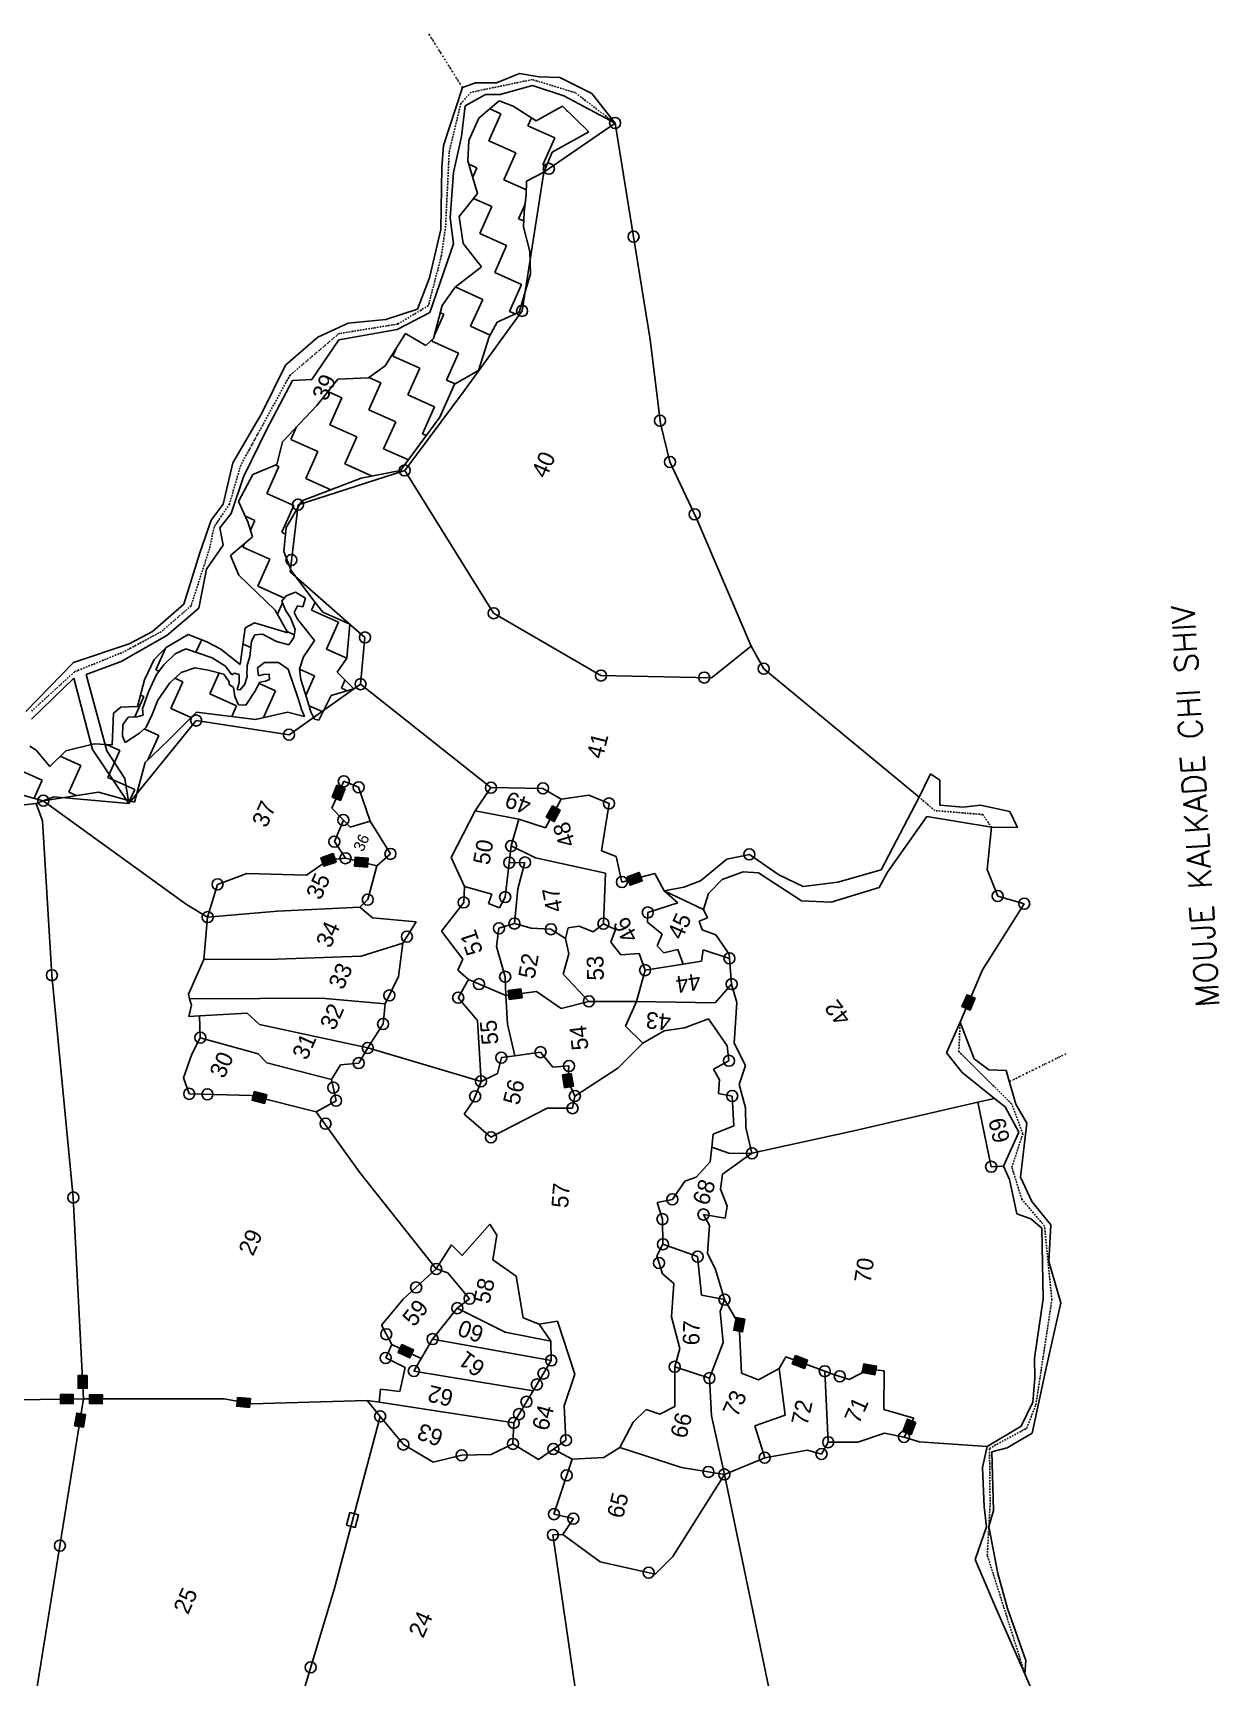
# Model space of a CAD drawing. Header units: metres. Extents: x 320480 to 323471, y 1845177 to 1849412.
# Drawn here: x 321148 to 322440, y 1847620 to 1849412 of the extents above; entities that cross this region are included whole.
import ezdxf

# ---------------------------------------------------------------- set-up
doc = ezdxf.new("R2010")
doc.units = ezdxf.units.M
doc.header["$LTSCALE"] = 0.3
doc.linetypes.add('DASHDOT', pattern=[1, 0.5, -0.25, 0, -0.25])
doc.linetypes.add('DIVIDE', pattern=[1.25, 0.5, -0.25, 0, -0.25, 0, -0.25])
for name, color, linetype in [('OFF', 1, 'Continuous'), ('POLY_HATCH', 12, 'Continuous'), ('POLY_PARCEL', 6, 'Continuous'), ('POLY_WATER', 4, 'Continuous'), ('TEXT_MAPOUT', 7, 'Continuous'), ('TEXT_PARCEL', 7, 'Continuous'), ('V_BOUND_LINE', 7, 'Continuous'), ('V_BOUND_STREAM_LINE', 7, 'DASHDOT'), ('V_DIVIDE_LINE', 7, 'DIVIDE')]:
    doc.layers.add(name, color=color, linetype=linetype)
doc.styles.get("Standard").update_dxf_attribs({"font": 'simplex.shx'})
doc.styles.add('TEXT_MAP', font='', dxfattribs={"height": 1.8})
doc.styles.get('TEXT_MAP').set_extended_font_data('Kruti Dev 050')

msp = doc.modelspace()

# ---------------------------------------------------------------- hatches: boundary and pattern name
for points in [[(321473.8, 1848578.9), (321482.8, 1848575.3), (321488, 1848588.4), (321478.9, 1848592)], [(321722.4, 1848564.7), (321713.9, 1848569.4), (321707.1, 1848557), (321715.7, 1848552.4)], [(321461.5, 1848512.8), (321464.7, 1848503.6), (321478, 1848508.2), (321474.8, 1848517.4)], [(321512.3, 1848502.8), (321513, 1848512.5), (321498.9, 1848513.5), (321498.3, 1848503.8)], [(321811.7, 1848487.8), (321808.3, 1848496.9), (321795.1, 1848492.1), (321798.4, 1848482.9)], [(321680.7, 1848360.3), (321679.4, 1848370), (321665.5, 1848368.1), (321666.7, 1848358.5)], [(322160, 1848350.7), (322168.9, 1848346.8), (322174.5, 1848359.7), (322165.6, 1848363.6)], [(321727, 1848262.3), (321736.6, 1848263.9), (321734.4, 1848277.8), (321724.8, 1848276.2)], [(321400.2, 1848245.2), (321402.6, 1848254.6), (321388.9, 1848258.1), (321386.5, 1848248.7)], [(321911.4, 1847997.9), (321921, 1847996.2), (321923.4, 1848010), (321913.9, 1848011.7)], [(321558.3, 1847967.8), (321562.4, 1847976.6), (321549.6, 1847982.5), (321545.6, 1847973.7)], [(321988.3, 1847956.3), (321991.7, 1847965.5), (321978.5, 1847970.3), (321975.1, 1847961.2)], [(322065, 1847949.3), (322066.9, 1847958.8), (322053, 1847961.5), (322051.2, 1847952)], [(321197, 1847934.8), (321206.7, 1847934.6), (321207, 1847948.6), (321197.2, 1847948.8)], [(321191.7, 1847918.1), (321191.7, 1847927.8), (321177.6, 1847927.8), (321177.6, 1847918.1)], [(321223.3, 1847917.8), (321223.6, 1847927.5), (321209.5, 1847927.9), (321209.2, 1847918.2)], [(321383.8, 1847913.8), (321384.8, 1847923.5), (321370.7, 1847924.8), (321369.8, 1847915.2)], [(321193.2, 1847893.8), (321202.8, 1847892.3), (321205.1, 1847906.2), (321195.5, 1847907.7)], [(322095.6, 1847887.7), (322104.8, 1847884.3), (322109.7, 1847897.5), (322100.6, 1847900.9)]]:
    msp.add_hatch(color=256).paths.add_polyline_path(points)

# ---------------------------------------------------------------- linework, layer by layer
for points in [[(321488, 1848588.4), (321482.8, 1848575.3), (321473.8, 1848578.9), (321478.9, 1848592)], [(321707.1, 1848557), (321713.9, 1848569.4), (321722.4, 1848564.7), (321715.7, 1848552.4)], [(321478, 1848508.2), (321464.7, 1848503.6), (321461.5, 1848512.8), (321474.8, 1848517.4)], [(321498.9, 1848513.5), (321513, 1848512.5), (321512.3, 1848502.8), (321498.3, 1848503.8)], [(321795.1, 1848492.1), (321808.3, 1848496.9), (321811.7, 1848487.8), (321798.4, 1848482.9)], [(321665.5, 1848368.1), (321679.4, 1848370), (321680.7, 1848360.3), (321666.7, 1848358.5)], [(322174.5, 1848359.7), (322168.9, 1848346.8), (322160, 1848350.7), (322165.6, 1848363.6)], [(321734.4, 1848277.8), (321736.6, 1848263.9), (321727, 1848262.3), (321724.8, 1848276.2)], [(321388.9, 1848258.1), (321402.6, 1848254.6), (321400.2, 1848245.2), (321386.5, 1848248.7)], [(321923.4, 1848010), (321921, 1847996.2), (321911.4, 1847997.9), (321913.9, 1848011.7)], [(321549.6, 1847982.5), (321562.4, 1847976.6), (321558.3, 1847967.8), (321545.6, 1847973.7)], [(321978.5, 1847970.3), (321991.7, 1847965.5), (321988.3, 1847956.3), (321975.1, 1847961.2)], [(322053, 1847961.5), (322066.9, 1847958.8), (322065, 1847949.3), (322051.2, 1847952)], [(321207, 1847948.6), (321206.7, 1847934.6), (321197, 1847934.8), (321197.2, 1847948.8)], [(321177.6, 1847927.8), (321191.7, 1847927.8), (321191.7, 1847918.1), (321177.6, 1847918.1)], [(321209.5, 1847927.9), (321223.6, 1847927.5), (321223.3, 1847917.8), (321209.2, 1847918.2)], [(321370.7, 1847924.8), (321384.8, 1847923.5), (321383.8, 1847913.8), (321369.8, 1847915.2)], [(321205.1, 1847906.2), (321202.8, 1847892.3), (321193.2, 1847893.8), (321195.5, 1847907.7)], [(322109.7, 1847897.5), (322104.8, 1847884.3), (322095.6, 1847887.7), (322100.6, 1847900.9)], [(321489.5, 1847785.6), (321493.1, 1847799.2), (321502.5, 1847796.7), (321498.9, 1847783.1)]]:
    msp.add_lwpolyline(points, close=True)
for centre in [(321782.1, 1849313.6), (321709.9, 1849263.8), (321802.2, 1849189.8), (321680.8, 1849108.9), (321831, 1848989.3), (321841.9, 1848944.3), (321552.8, 1848935), (321436.6, 1848897.7), (321868.7, 1848887.1), (321429.4, 1848837.5), (321649.7, 1848779.4), (321509.5, 1848753), (321766.7, 1848711.5), (321879.2, 1848709.3), (321944, 1848718.9), (321504.7, 1848702.1), (321325.6, 1848662.5), (321426.8, 1848647), (321486.5, 1848596.2), (321502.6, 1848589.7), (321646.8, 1848589.3), (321703.5, 1848588.5), (321159, 1848575.1), (321775.5, 1848572.1), (321486, 1848554), (321476.2, 1848530.5), (321668.8, 1848525.8), (321488.3, 1848512.4), (321537.3, 1848517.1), (321666.7, 1848507.5), (321683.9, 1848507.8), (321928.4, 1848516.6), (321348.9, 1848483.9), (321662.3, 1848470), (321789.5, 1848486.4), (322199, 1848471.2), (321512.6, 1848467.3), (321617.1, 1848464.2), (321817.7, 1848453.3), (322227.9, 1848462.8), (321338.1, 1848448.2), (321655.5, 1848436), (321672.4, 1848441.2), (321712.1, 1848435), (321769.4, 1848441), (321555.2, 1848426.9), (321906.7, 1848403.2), (321168.4, 1848384.9), (321662.3, 1848383.2), (321814.8, 1848390.4), (321536, 1848362.8), (321633.8, 1848375.2), (321909.1, 1848375.2), (321611.1, 1848360.4), (321753.5, 1848356.4), (321529.3, 1848331.8), (321330.1, 1848316.8), (321512.6, 1848305.6), (321658.2, 1848295.1), (321700.8, 1848301), (321906.2, 1848291.6), (321502.7, 1848289.1), (321731.8, 1848286), (321318, 1848255.6), (321337.9, 1848255.1), (321475.1, 1848262.4), (321636, 1848269.2), (321478.1, 1848248.1), (321629.6, 1848252.9), (321735.7, 1848239.9), (321738.2, 1848253.2), (321909.7, 1848253.2), (321466.6, 1848223), (321646.8, 1848208.2), (321931.2, 1848190.8), (322191.9, 1848176.1), (321191.7, 1848142.6), (321844.5, 1848140.6), (321833.7, 1848119), (321878.4, 1848124.1), (321834.2, 1848091.7), (321872, 1848078.2), (321587.2, 1848064.7), (321829.9, 1848071.3), (321565.3, 1848044.6), (321610.1, 1848022), (321623.5, 1848032.3), (321901.3, 1848031.3), (321532.7, 1847993.6), (321583.2, 1847988.3), (321532.1, 1847967.7), (321562.8, 1847953.5), (321704, 1847950.8), (321712.5, 1847965), (321847.1, 1847958.1), (322010.6, 1847953.3), (321696.8, 1847938.8), (321884.9, 1847945.7), (322026.9, 1847947.7), (321685.5, 1847920), (321526.1, 1847904.1), (321671.7, 1847897), (321677.4, 1847906.5), (321728.5, 1847878.1), (322096.9, 1847881.5), (321551.4, 1847873.4), (321615, 1847861.7), (321670.8, 1847874.1), (321714.8, 1847868.5), (322007, 1847863), (322014.3, 1847875.9), (321883.8, 1847843.6), (321945.1, 1847859), (321729.4, 1847839.9), (321901.2, 1847840.8), (321715.5, 1847797.5), (321736.6, 1847792.6), (321714.3, 1847774.8), (321177.1, 1847763.2), (321818.7, 1847733.7), (321450.4, 1847630.6)]:
    msp.add_circle(centre, 6.02)
at = {"layer": 'OFF'}
for p, q in [((322125.7, 1848604.3), (322135.8, 1848597.4)), ((322220.4, 1848546), (322212.2, 1848563.2)), ((321878.4, 1848456.4), (321835.7, 1848477))]:
    msp.add_line(p, q, dxfattribs=at)
at = {"layer": 'POLY_HATCH'}
for p, q in [((321633.6, 1849318.8), (321655.8, 1849337.7)), ((321655.8, 1849337.7), (321670.9, 1849332.2)), ((321622.8, 1849294.7), (321633.6, 1849318.8)), ((321670.9, 1849332.2), (321696.2, 1849315.9)), ((321696.2, 1849315.9), (321724.7, 1849332)), ((321724.7, 1849332), (321753.5, 1849304.1)), ((321753.5, 1849304.1), (321713.5, 1849281.8)), ((321621.7, 1849272.6), (321622.8, 1849294.7)), ((321713.5, 1849281.8), (321704.4, 1849260)), ((321632, 1849236.7), (321621.7, 1849272.6)), ((321685.7, 1849250.4), (321685.3, 1849235.5)), ((321704.4, 1849260), (321685.7, 1849250.4)), ((321612.1, 1849211.8), (321632, 1849236.7)), ((321685.3, 1849235.5), (321683.1, 1849216.4)), ((321616.5, 1849182.2), (321612.1, 1849211.8)), ((321683.1, 1849216.4), (321682.2, 1849200.5)), ((321682.2, 1849200.5), (321689.3, 1849173.6)), ((321636.5, 1849157), (321616.5, 1849182.2)), ((321607.8, 1849134.7), (321636.5, 1849157)), ((321689.3, 1849173.6), (321690, 1849149.4)), ((321690, 1849149.4), (321677.7, 1849107.5)), ((321593.8, 1849114.6), (321607.8, 1849134.7)), ((321584.1, 1849078.8), (321593.8, 1849114.6)), ((321677.7, 1849107.5), (321653.5, 1849096.7)), ((321653.5, 1849096.7), (321645, 1849080.5)), ((321531.6, 1849049.1), (321553.7, 1849084.4)), ((321553.7, 1849084.4), (321575.7, 1849071.3)), ((321575.7, 1849071.3), (321584.1, 1849078.8)), ((321645, 1849080.5), (321633.1, 1849044)), ((321513.3, 1849035.9), (321531.6, 1849049.1)), ((321457.2, 1849005.8), (321480, 1849034.5)), ((321480, 1849034.5), (321513.3, 1849035.9)), ((321633.1, 1849044), (321607.2, 1849029)), ((321607.2, 1849029), (321591.1, 1848993)), ((321419.5, 1848966.2), (321457.2, 1849005.8)), ((321591.1, 1848993), (321548.2, 1848935)), ((321413.4, 1848941.4), (321419.5, 1848966.2)), ((321387.2, 1848930.5), (321413.4, 1848941.4)), ((321371.6, 1848901.1), (321387.2, 1848930.5)), ((321505.3, 1848926.7), (321440.6, 1848901.9)), ((321548.2, 1848935), (321505.3, 1848926.7)), ((321381.8, 1848879), (321371.6, 1848901.1)), ((321440.6, 1848901.9), (321423.7, 1848872.8)), ((321387.1, 1848862.8), (321381.8, 1848879)), ((321423.7, 1848872.8), (321421.1, 1848846.5)), ((321362.9, 1848842.3), (321387.1, 1848862.8)), ((321372.1, 1848820.7), (321362.9, 1848842.3)), ((321421.1, 1848846.5), (321429, 1848826)), ((321411.6, 1848782.9), (321372.1, 1848820.7)), ((321429, 1848826), (321452.8, 1848794.4)), ((321423.8, 1848798.4), (321419.1, 1848792.4)), ((321433.7, 1848802.2), (321423.8, 1848798.4)), ((321444.6, 1848795.8), (321433.7, 1848802.2)), ((321425.5, 1848757.9), (321411.6, 1848782.9)), ((321419.1, 1848792.4), (321423, 1848782.9)), ((321423, 1848782.9), (321428.4, 1848774.4)), ((321432.5, 1848780.2), (321436.2, 1848787.3)), ((321436, 1848773.1), (321432.5, 1848780.2)), ((321436.2, 1848787.3), (321441.9, 1848786.3)), ((321441.9, 1848786.3), (321444.6, 1848795.8)), ((321452.8, 1848794.4), (321463.6, 1848780.5)), ((321463.6, 1848780.5), (321493.2, 1848767.3)), ((321373.7, 1848723.4), (321379.1, 1848763.6)), ((321379.1, 1848763.6), (321389.1, 1848769.1)), ((321389.1, 1848769.1), (321425.5, 1848757.9)), ((321428.4, 1848774.4), (321433.3, 1848761.5)), ((321444.8, 1848762), (321436, 1848773.1)), ((321493.2, 1848767.3), (321489.9, 1848730.4)), ((321293, 1848741.9), (321317, 1848756.2)), ((321317, 1848756.2), (321337.3, 1848748.4)), ((321337.3, 1848748.4), (321352.5, 1848740.4)), ((321385.9, 1848749), (321384.1, 1848732.4)), ((321389.6, 1848756), (321385.9, 1848749)), ((321397.9, 1848756.4), (321389.6, 1848756)), ((321413.3, 1848748.5), (321397.9, 1848756.4)), ((321426.5, 1848745.1), (321413.3, 1848748.5)), ((321429.1, 1848748.6), (321426.5, 1848745.1)), ((321432, 1848752.9), (321429.1, 1848748.6)), ((321433.3, 1848761.5), (321432, 1848752.9)), ((321454.5, 1848749.5), (321444.8, 1848762)), ((321448.6, 1848740.9), (321454.5, 1848749.5)), ((321269.4, 1848706.7), (321279.8, 1848729)), ((321279.8, 1848729), (321293, 1848741.9)), ((321302.7, 1848735.1), (321290.3, 1848723.3)), ((321314.3, 1848740.6), (321302.7, 1848735.1)), ((321343.1, 1848730.8), (321314.3, 1848740.6)), ((321357.5, 1848721.8), (321343.1, 1848730.8)), ((321352.5, 1848740.4), (321373.7, 1848723.4)), ((321384.1, 1848732.4), (321381.2, 1848722.5)), ((321438.1, 1848718.5), (321442.6, 1848731.8)), ((321442.6, 1848731.8), (321448.6, 1848740.9)), ((321489.9, 1848730.4), (321479.3, 1848715.1)), ((321282.4, 1848712.5), (321273.6, 1848693.9)), ((321290.3, 1848723.3), (321282.4, 1848712.5)), ((321296.8, 1848703.5), (321309.4, 1848714.7)), ((321309.4, 1848714.7), (321324, 1848719.9)), ((321324, 1848719.9), (321338.7, 1848717.5)), ((321338.7, 1848717.5), (321355.6, 1848713)), ((321355.6, 1848713), (321361.6, 1848704.7)), ((321364.4, 1848712.1), (321357.5, 1848721.8)), ((321367.2, 1848713.9), (321364.4, 1848712.1)), ((321372.3, 1848712.7), (321367.2, 1848713.9)), ((321372.4, 1848703.9), (321372.3, 1848712.7)), ((321381.1, 1848710.8), (321378.8, 1848702.1)), ((321381.2, 1848718.9), (321380.7, 1848714.5)), ((321380.7, 1848714.5), (321381.1, 1848710.8)), ((321381.2, 1848722.5), (321381.2, 1848718.9)), ((321392.4, 1848720), (321400.1, 1848725.8)), ((321393.6, 1848711.3), (321392.4, 1848720)), ((321398.8, 1848712.6), (321393.6, 1848711.3)), ((321405, 1848712.9), (321398.8, 1848712.6)), ((321400.1, 1848725.8), (321415.3, 1848725.6)), ((321405.5, 1848707), (321405, 1848712.9)), ((321415.3, 1848725.6), (321425.8, 1848718.4)), ((321425.8, 1848718.4), (321437.1, 1848685.3)), ((321439.7, 1848707.1), (321438.1, 1848718.5)), ((321479.3, 1848715.1), (321497.3, 1848696.9)), ((321261.5, 1848677.6), (321269.4, 1848706.7)), ((321273.6, 1848693.9), (321267.3, 1848675.3)), ((321283.8, 1848684.8), (321296.8, 1848703.5)), ((321361.6, 1848704.7), (321361.7, 1848701.6)), ((321361.7, 1848701.6), (321366.4, 1848698.4)), ((321366.4, 1848698.4), (321367.7, 1848688.7)), ((321370.1, 1848696.3), (321372.4, 1848703.9)), ((321373.4, 1848695.8), (321370.1, 1848696.3)), ((321378.8, 1848702.1), (321373.4, 1848695.8)), ((321379.8, 1848679.2), (321389.6, 1848694.2)), ((321389.6, 1848694.2), (321395, 1848704.1)), ((321395, 1848704.1), (321401.2, 1848705.4)), ((321401.2, 1848705.4), (321405.5, 1848707)), ((321446.2, 1848686.3), (321439.7, 1848707.1)), ((321497.3, 1848696.9), (321472.6, 1848689.7)), ((321235.7, 1848670.4), (321243.6, 1848676.9)), ((321243.6, 1848676.9), (321261.5, 1848677.6)), ((321267.3, 1848675.3), (321267.8, 1848668.4)), ((321277.8, 1848669.1), (321283.8, 1848684.8)), ((321367.7, 1848688.7), (321371.8, 1848679.7)), ((321371.8, 1848679.7), (321379.8, 1848679.2)), ((321437.1, 1848685.3), (321440.5, 1848674.6)), ((321440.5, 1848674.6), (321443.6, 1848666.9)), ((321450.6, 1848672.1), (321446.2, 1848686.3)), ((321472.6, 1848689.7), (321459.3, 1848662.9)), ((321234.1, 1848636), (321235.7, 1848670.4)), ((321245.8, 1848657.9), (321245.3, 1848645.3)), ((321251.5, 1848666), (321245.8, 1848657.9)), ((321260.8, 1848666.5), (321251.5, 1848666)), ((321267.8, 1848668.4), (321260.8, 1848666.5)), ((321263.7, 1848648.8), (321271.1, 1848655.2)), ((321271.1, 1848655.2), (321277.8, 1848669.1)), ((321325.9, 1848671.5), (321295.1, 1848640.7)), ((321390.3, 1848663.6), (321325.9, 1848671.5)), ((321425.2, 1848671.6), (321390.3, 1848663.6)), ((321443.6, 1848666.9), (321425.2, 1848671.6)), ((321454.6, 1848664.1), (321450.6, 1848672.1)), ((321459.3, 1848662.9), (321454.6, 1848664.1)), ((321183.7, 1848629.6), (321214.6, 1848637.1)), ((321214.6, 1848637.1), (321234.1, 1848636)), ((321245.3, 1848645.3), (321248.3, 1848638.4)), ((321248.3, 1848638.4), (321263.7, 1848648.8)), ((321295.1, 1848640.7), (321270, 1848616.6)), ((321144.5, 1848634.6), (321151.4, 1848630.3)), ((321151.4, 1848630.3), (321166, 1848612.5)), ((321166, 1848612.5), (321183.7, 1848629.6)), ((321270, 1848616.6), (321258.5, 1848573.3)), ((321159, 1848575.1), (321124.8, 1848584.5)), ((321219, 1848584.4), (321159, 1848575.1)), ((321258.5, 1848573.3), (321219, 1848584.4))]:
    msp.add_line(p, q, dxfattribs=at)
at = {"layer": 'POLY_HATCH', "linetype": 'Continuous'}
for p, q in [((321644.6, 1849294.3), (321657.7, 1849323.6)), ((321657.7, 1849323.6), (321645.6, 1849329)), ((321687, 1849310.5), (321690.9, 1849319.3)), ((321729.4, 1849326.7), (321729.6, 1849327.2)), ((321730.8, 1849326.1), (321729.4, 1849326.7)), ((321716.3, 1849297.4), (321687, 1849310.5)), ((321673.9, 1849281.2), (321644.6, 1849294.3)), ((321703.2, 1849268.1), (321716.3, 1849297.4)), ((321631.5, 1849264.9), (321622.8, 1849268.8)), ((321626.9, 1849254.6), (321631.5, 1849264.9)), ((321660.8, 1849251.8), (321673.9, 1849281.2)), ((321707.1, 1849266.4), (321703.2, 1849268.1)), ((321685.5, 1849240.8), (321660.8, 1849251.8)), ((321647.7, 1849222.5), (321627.8, 1849231.4)), ((321634.6, 1849193.2), (321647.7, 1849222.5)), ((321677, 1849209.4), (321684.1, 1849225.4)), ((321663.9, 1849180.1), (321634.6, 1849193.2)), ((321682.6, 1849207), (321677, 1849209.4)), ((321650.9, 1849150.8), (321663.9, 1849180.1)), ((321680.2, 1849137.7), (321650.9, 1849150.8)), ((321608.4, 1849134.6), (321608.9, 1849135.6)), ((321637.8, 1849121.5), (321608.4, 1849134.6)), ((321624.7, 1849092.2), (321637.8, 1849121.5)), ((321667.1, 1849108.4), (321680.2, 1849137.7)), ((321584.9, 1849081.8), (321595.4, 1849105.2)), ((321595.4, 1849105.2), (321591.7, 1849106.9)), ((321673.4, 1849105.6), (321667.1, 1849108.4)), ((321646.1, 1849082.6), (321624.7, 1849092.2)), ((321539.9, 1849059.7), (321543.8, 1849068.6)), ((321582.3, 1849075.9), (321583.2, 1849078)), ((321611.6, 1849062.8), (321582.3, 1849075.9)), ((321569.2, 1849046.6), (321539.9, 1849059.7)), ((321598.5, 1849033.5), (321611.6, 1849062.8)), ((321526.8, 1849030.4), (321513.7, 1849036.2)), ((321556.1, 1849017.3), (321569.2, 1849046.6)), ((321607.8, 1849029.4), (321598.5, 1849033.5)), ((321484.4, 1849014.1), (321469.2, 1849020.9)), ((321471.3, 1848984.8), (321484.4, 1849014.1)), ((321513.7, 1849001.1), (321526.8, 1849030.4)), ((321585.4, 1849004.2), (321556.1, 1849017.3)), ((321543, 1848988), (321513.7, 1849001.1)), ((321572.3, 1848974.9), (321585.4, 1849004.2)), ((321428.9, 1848968.6), (321435.1, 1848982.6)), ((321500.6, 1848971.7), (321471.3, 1848984.8)), ((321529.9, 1848958.7), (321543, 1848988)), ((321458.2, 1848955.5), (321428.9, 1848968.6)), ((321487.5, 1848942.4), (321500.6, 1848971.7)), ((321576.4, 1848973.1), (321572.3, 1848974.9)), ((321445.1, 1848926.2), (321458.2, 1848955.5)), ((321516.8, 1848929.3), (321487.5, 1848942.4)), ((321556.8, 1848946.6), (321529.9, 1848958.7)), ((321402.7, 1848910), (321415.8, 1848939.3)), ((321415.8, 1848939.3), (321412.2, 1848940.9)), ((321472.3, 1848914), (321445.1, 1848926.2)), ((321516.6, 1848928.9), (321516.8, 1848929.3)), ((321432, 1848896.9), (321402.7, 1848910)), ((321418.9, 1848867.6), (321432, 1848896.9)), ((321389.6, 1848880.6), (321378.8, 1848885.4)), ((321384.8, 1848869.9), (321389.6, 1848880.6)), ((321376.5, 1848851.3), (321378.3, 1848855.3)), ((321423, 1848865.7), (321418.9, 1848867.6)), ((321405.8, 1848838.2), (321376.5, 1848851.3)), ((321392.7, 1848808.9), (321405.8, 1848838.2)), ((321421.9, 1848795.9), (321392.7, 1848808.9)), ((321414.2, 1848778.2), (321419.8, 1848790.7)), ((321451.4, 1848782.7), (321455.2, 1848791.3)), ((321480.7, 1848769.6), (321451.4, 1848782.7)), ((321467.6, 1848740.3), (321480.7, 1848769.6)), ((321325.4, 1848736.8), (321331.6, 1848750.6)), ((321385.2, 1848742), (321376.7, 1848745.7)), ((321432.5, 1848756), (321424.6, 1848759.5)), ((321281.7, 1848717.8), (321292.1, 1848740.9)), ((321489.9, 1848730.4), (321467.6, 1848740.3)), ((321285.2, 1848716.3), (321281.7, 1848717.8)), ((321311.1, 1848704.7), (321302.5, 1848708.6)), ((321340.4, 1848691.6), (321350.5, 1848714.3)), ((321454.5, 1848711), (321438.2, 1848718.3)), ((321445.1, 1848689.9), (321454.5, 1848711)), ((321298, 1848675.4), (321311.1, 1848704.7)), ((321369.7, 1848678.5), (321340.4, 1848691.6)), ((321412.1, 1848694.8), (321394.2, 1848702.8)), ((321399.1, 1848665.6), (321412.1, 1848694.8)), ((321483.8, 1848697.9), (321487.7, 1848706.6)), ((321490.5, 1848694.9), (321483.8, 1848697.9)), ((321258.8, 1848666.4), (321268.7, 1848688.5)), ((321268.7, 1848688.5), (321264.9, 1848690.2)), ((321320, 1848665.6), (321298, 1848675.4)), ((321364.4, 1848666.8), (321369.7, 1848678.5)), ((321463.7, 1848671.8), (321448.6, 1848678.5)), ((321284.9, 1848646.1), (321268.8, 1848653.3)), ((321273, 1848619.5), (321284.9, 1848646.1)), ((321200.1, 1848613.6), (321177.5, 1848623.7)), ((321242.5, 1848629.9), (321228, 1848636.3)), ((321229.4, 1848600.5), (321242.5, 1848629.9)), ((321157.7, 1848597.4), (321128.3, 1848610.5)), ((321187, 1848584.3), (321200.1, 1848613.6)), ((321148.9, 1848577.9), (321157.7, 1848597.4)), ((321195.1, 1848580.7), (321187, 1848584.3)), ((321258.7, 1848587.4), (321229.4, 1848600.5)), ((321253.1, 1848574.8), (321258.7, 1848587.4))]:
    msp.add_line(p, q, dxfattribs=at)
at = {"layer": 'POLY_PARCEL'}
for p, q in [((321782.1, 1849313.6), (321704.4, 1849260)), ((321704.4, 1849260), (321680.8, 1849108.9)), ((321680.8, 1849108.9), (321617.5, 1849021.8)), ((321617.5, 1849021.8), (321552.8, 1848935)), ((321552.8, 1848935), (321436.6, 1848897.7)), ((321552.8, 1848935), (321649.7, 1848779.4)), ((321436.6, 1848897.7), (321427.9, 1848824.6)), ((321427.9, 1848824.6), (321509.5, 1848753)), ((321649.7, 1848779.4), (321766.7, 1848711.5)), ((321509.5, 1848753), (321504.7, 1848702.1)), ((321887.1, 1848709.1), (321930.4, 1848743.4)), ((321766.7, 1848711.5), (321887.1, 1848709.1)), ((321504.7, 1848702.1), (321426.8, 1848647)), ((321504.7, 1848702.1), (321646.8, 1848589.3)), ((321325.6, 1848662.5), (321252.3, 1848571.9)), ((321426.8, 1848647), (321325.6, 1848662.5)), ((321486.5, 1848596.2), (321473.5, 1848567.1)), ((321502.6, 1848589.7), (321486.5, 1848596.2)), ((321515.3, 1848552.9), (321502.6, 1848589.7)), ((321629.5, 1848564.1), (321646.8, 1848589.3)), ((321646.8, 1848589.3), (321703.5, 1848588.5)), ((321703.5, 1848588.5), (321723.4, 1848576.6)), ((320975.7, 1848551.6), (321151.2, 1848572.2)), ((321159, 1848575.1), (321151.2, 1848572.2)), ((321151.2, 1848572.2), (321158, 1848553.3)), ((321170.4, 1848579.2), (321159, 1848575.1)), ((321159, 1848575.1), (321315.1, 1848462)), ((321252.3, 1848571.9), (321170.4, 1848579.2)), ((321473.5, 1848567.1), (321486, 1848554)), ((321706.3, 1848545.4), (321723.4, 1848576.6)), ((321723.4, 1848576.6), (321753.3, 1848581)), ((321753.3, 1848581), (321775.5, 1848572.1)), ((321775.5, 1848572.1), (321767.4, 1848520.5)), ((321158, 1848553.3), (321168.4, 1848384.9)), ((321476.2, 1848530.5), (321486, 1848554)), ((321486, 1848554), (321493.3, 1848546.3)), ((321493.3, 1848546.3), (321515.3, 1848552.9)), ((321537.3, 1848517.1), (321515.3, 1848552.9)), ((321603.3, 1848513), (321629.5, 1848564.1)), ((321629.5, 1848564.1), (321677.2, 1848554.9)), ((321668.8, 1848525.8), (321677.2, 1848554.9)), ((321677.2, 1848554.9), (321706.3, 1848545.4)), ((321488.3, 1848512.4), (321476.2, 1848530.5)), ((321488.3, 1848512.4), (321469.8, 1848510.5)), ((321522.6, 1848504), (321488.3, 1848512.4)), ((321522.6, 1848504), (321537.3, 1848517.1)), ((321618, 1848481.7), (321603.3, 1848513)), ((321666.7, 1848507.5), (321668.8, 1848525.8)), ((321668.8, 1848525.8), (321695.3, 1848512.9)), ((321695.3, 1848512.9), (321771.8, 1848496)), ((321767.4, 1848520.5), (321783.3, 1848514.4)), ((321783.3, 1848514.4), (321789.5, 1848486.4)), ((321380.8, 1848495.7), (321348.9, 1848483.9)), ((321445.9, 1848493.9), (321380.8, 1848495.7)), ((321469.8, 1848510.5), (321445.9, 1848493.9)), ((321512.6, 1848467.3), (321522.6, 1848504)), ((321662.3, 1848470), (321666.7, 1848507.5)), ((321683.9, 1848507.8), (321666.7, 1848507.5)), ((321676, 1848479.1), (321683.9, 1848507.8)), ((321769.4, 1848441), (321771.8, 1848496)), ((321789.5, 1848486.4), (321825.4, 1848495.6)), ((321825.4, 1848495.6), (321835.7, 1848477)), ((321348.9, 1848483.9), (321338.1, 1848448.2)), ((321617.1, 1848464.2), (321618, 1848481.7)), ((321618, 1848481.7), (321647.6, 1848473.1)), ((321672.4, 1848441.2), (321676, 1848479.1)), ((321835.7, 1848477), (321850.4, 1848463.9)), ((321315.1, 1848462), (321338.1, 1848448.2)), ((321414.4, 1848454.7), (321503.9, 1848459.1)), ((321503.9, 1848459.1), (321512.6, 1848467.3)), ((321517.6, 1848447.3), (321503.9, 1848459.1)), ((321592.9, 1848433), (321617.1, 1848464.2)), ((321647.6, 1848473.1), (321644.3, 1848463.1)), ((321644.3, 1848463.1), (321656, 1848458.4)), ((321656, 1848458.4), (321662.3, 1848470)), ((321850.4, 1848463.9), (321817.7, 1848453.3)), ((321338.1, 1848448.2), (321333.9, 1848401.9)), ((321338.1, 1848448.2), (321414.4, 1848454.7)), ((321565.2, 1848443.2), (321517.6, 1848447.3)), ((321550.9, 1848419.8), (321565.2, 1848443.2)), ((321655.5, 1848436), (321672.4, 1848441.2)), ((321672.4, 1848441.2), (321690.7, 1848436.1)), ((321758.2, 1848432.1), (321769.4, 1848441)), ((321769.4, 1848441), (321782.4, 1848434.7)), ((321817.7, 1848453.3), (321817.5, 1848442.7)), ((321817.5, 1848442.7), (321833.5, 1848429.5)), ((321882.7, 1848447.4), (321873.6, 1848443.7)), ((321873.6, 1848443.7), (321876.9, 1848434.3)), ((321878.4, 1848456.4), (321882.7, 1848447.4)), ((321616.1, 1848402.5), (321592.9, 1848433)), ((321652.7, 1848416), (321655.5, 1848436)), ((321690.7, 1848436.1), (321712.1, 1848435)), ((321712.1, 1848435), (321728.2, 1848424.8)), ((321728.2, 1848424.8), (321730.9, 1848436.4)), ((321728.2, 1848424.8), (321731.7, 1848408.1)), ((321730.9, 1848436.4), (321742.8, 1848438.4)), ((321742.8, 1848438.4), (321758.2, 1848432.1)), ((321782.4, 1848434.7), (321777.5, 1848421)), ((321833.5, 1848429.5), (321827.8, 1848416.8)), ((321876.9, 1848434.3), (321891.8, 1848428.9)), ((321891.8, 1848428.9), (321906.3, 1848408)), ((321505.4, 1848405.8), (321413.9, 1848402.3)), ((321550.9, 1848419.8), (321505.4, 1848405.8)), ((321546, 1848383.3), (321550.9, 1848419.8)), ((321662.3, 1848383.2), (321652.7, 1848416)), ((321731.7, 1848408.1), (321725.4, 1848386)), ((321777.5, 1848421), (321788.3, 1848407.1)), ((321788.3, 1848407.1), (321808.3, 1848408.5)), ((321808.3, 1848408.5), (321814.8, 1848390.4)), ((321827.8, 1848416.8), (321835.3, 1848409.2)), ((321835.3, 1848409.2), (321850.3, 1848412.8)), ((321850.3, 1848412.8), (321856.1, 1848396.9)), ((321876.2, 1848400.1), (321878.1, 1848412.6)), ((321878.1, 1848412.6), (321906.7, 1848403.2)), ((321906.7, 1848403.2), (321906.3, 1848408)), ((321333.9, 1848401.9), (321317.1, 1848364.4)), ((321413.9, 1848402.3), (321333.9, 1848401.9)), ((321610.7, 1848390.5), (321616.1, 1848402.5)), ((321622.2, 1848380.2), (321610.7, 1848390.5)), ((321725.4, 1848386), (321753.5, 1848356.4)), ((321814.8, 1848390.4), (321805.3, 1848356.1)), ((321814.8, 1848390.4), (321856.1, 1848396.9)), ((321856.1, 1848396.9), (321876.2, 1848400.1)), ((321909.1, 1848375.2), (321906.7, 1848403.2)), ((321168.4, 1848384.9), (321191.7, 1848142.6)), ((321531.5, 1848353.6), (321546, 1848383.3)), ((321611.1, 1848360.4), (321622.2, 1848380.2)), ((321622.2, 1848380.2), (321662.9, 1848362.9)), ((321662.9, 1848362.9), (321662.3, 1848383.2)), ((321891.1, 1848354.6), (321909.1, 1848375.2)), ((321914.7, 1848355.1), (321909.1, 1848375.2)), ((321317.1, 1848364.4), (321318.5, 1848359.2)), ((321320.5, 1848352.1), (321317.7, 1848340)), ((321394.8, 1848359.5), (321318.5, 1848359.2)), ((321318.5, 1848359.2), (321320.5, 1848352.1)), ((321462.1, 1848359.9), (321394.8, 1848359.5)), ((321531.5, 1848353.6), (321462.1, 1848359.9)), ((321529.3, 1848331.8), (321531.5, 1848353.6)), ((321632.2, 1848335.4), (321611.1, 1848360.4)), ((321662.9, 1848362.9), (321696.5, 1848367.3)), ((321664.8, 1848331.7), (321662.9, 1848362.9)), ((321696.5, 1848367.3), (321723.3, 1848348.6)), ((321723.3, 1848348.6), (321753.5, 1848356.4)), ((321753.5, 1848356.4), (321805.3, 1848356.1)), ((321793.6, 1848329.4), (321805.3, 1848356.1)), ((321805.3, 1848356.1), (321891.1, 1848354.6)), ((321911.9, 1848310.8), (321914.7, 1848355.1)), ((321317.7, 1848340), (321329.3, 1848340.6)), ((321329.3, 1848340.6), (321381.2, 1848343.4)), ((321329.3, 1848340.6), (321330.1, 1848316.8)), ((321381.2, 1848343.4), (321394.7, 1848331)), ((321636, 1848269.2), (321632.2, 1848335.4)), ((321857.8, 1848327.6), (321884, 1848337.3)), ((321884, 1848337.3), (321904.3, 1848308)), ((321330.1, 1848316.8), (321320.7, 1848298.7)), ((321393.2, 1848299.3), (321330.1, 1848316.8)), ((321394.7, 1848331), (321512.6, 1848305.6)), ((321512.6, 1848305.6), (321529.3, 1848331.8)), ((321672.8, 1848297.1), (321664.8, 1848331.7)), ((321812.4, 1848311), (321793.6, 1848329.4)), ((321812.4, 1848311), (321835.6, 1848324.3)), ((321835.6, 1848324.3), (321857.8, 1848327.6)), ((321320.7, 1848298.7), (321311.8, 1848272.9)), ((321402.7, 1848289.4), (321393.2, 1848299.3)), ((321512.6, 1848305.6), (321502.7, 1848289.1)), ((321512.6, 1848305.6), (321636, 1848269.2)), ((321658.2, 1848295.1), (321672.8, 1848297.1)), ((321672.8, 1848297.1), (321700.8, 1848301)), ((321700.8, 1848301), (321714.2, 1848284.7)), ((321785.1, 1848283.5), (321812.4, 1848311)), ((321904.3, 1848308), (321906.2, 1848291.6)), ((321924.2, 1848286.5), (321911.9, 1848310.8)), ((321473.2, 1848271.2), (321402.7, 1848289.4)), ((321482.9, 1848287.2), (321473.2, 1848271.2)), ((321502.7, 1848289.1), (321482.9, 1848287.2)), ((321654, 1848277.6), (321658.2, 1848295.1)), ((321714.2, 1848284.7), (321731.8, 1848286)), ((321731.8, 1848286), (321730.7, 1848270)), ((321738.2, 1848253.2), (321785.1, 1848283.5)), ((321906.2, 1848291.6), (321889.4, 1848282.4)), ((321889.4, 1848282.4), (321895.8, 1848270.9)), ((321917.4, 1848265.8), (321924.2, 1848286.5)), ((321311.8, 1848272.9), (321318, 1848255.6)), ((321478.1, 1848248.1), (321473.2, 1848271.2)), ((321636, 1848269.2), (321627.8, 1848248.3)), ((321636, 1848269.2), (321654, 1848277.6)), ((321730.7, 1848270), (321738.2, 1848253.2)), ((321895.8, 1848270.9), (321894.8, 1848255.8)), ((321924.2, 1848240.3), (321917.4, 1848265.8)), ((321318, 1848255.6), (321385.6, 1848253.9)), ((321385.6, 1848253.9), (321456.4, 1848236)), ((321456.4, 1848236), (321478.1, 1848248.1)), ((321627.8, 1848248.3), (321617.7, 1848233.3)), ((321735.7, 1848239.9), (321738.2, 1848253.2)), ((321894.8, 1848255.8), (321909.7, 1848253.2)), ((321909.7, 1848253.2), (321911.4, 1848220.8)), ((322042.2, 1848215.2), (322177.4, 1848246.5)), ((322177.4, 1848246.5), (322195.4, 1848250.6)), ((322177.4, 1848246.5), (322191.9, 1848176.1)), ((321456.4, 1848236), (321503.5, 1848170.4)), ((321617.7, 1848233.3), (321646.8, 1848208.2)), ((321646.8, 1848208.2), (321708.2, 1848240.1)), ((321708.2, 1848240.1), (321735.7, 1848239.9)), ((321924.4, 1848219), (321924.2, 1848240.3)), ((321889, 1848211.8), (321887.5, 1848197.3)), ((321911.4, 1848220.8), (321889, 1848211.8)), ((321931.2, 1848190.8), (321924.4, 1848219)), ((321931.2, 1848190.8), (322042.2, 1848215.2)), ((321887.5, 1848197.3), (321885.8, 1848181.5)), ((321887.5, 1848197.3), (321907, 1848190.6)), ((321899.3, 1848168.2), (321931.2, 1848190.8)), ((321907, 1848190.6), (321931.2, 1848190.8)), ((321885.8, 1848181.5), (321870.3, 1848164.8)), ((322191.9, 1848176.1), (322205.2, 1848176.7)), ((321503.5, 1848170.4), (321587.2, 1848064.7)), ((321858, 1848160.5), (321844.5, 1848140.6)), ((321870.3, 1848164.8), (321858, 1848160.5)), ((321896.8, 1848151.7), (321899.3, 1848168.2)), ((321191.7, 1848142.6), (321202.9, 1847923.3)), ((321844.5, 1848140.6), (321828, 1848137.1)), ((321828, 1848137.1), (321833.7, 1848119)), ((321904.3, 1848133.2), (321896.8, 1848151.7)), ((321833.7, 1848119), (321834.2, 1848091.7)), ((321885.1, 1848112), (321878.4, 1848124.1)), ((321878.4, 1848124.1), (321902.1, 1848120.2)), ((321902.1, 1848120.2), (321904.3, 1848133.2)), ((321615.5, 1848079.5), (321645.6, 1848113.5)), ((321645.6, 1848113.5), (321653.3, 1848101.7)), ((321653.3, 1848101.7), (321648.8, 1848074.8)), ((321882.7, 1848082.1), (321885.1, 1848112)), ((321587.2, 1848064.7), (321603.9, 1848091.1)), ((321603.9, 1848091.1), (321615.5, 1848079.5)), ((321834.2, 1848091.7), (321827.4, 1848079.1)), ((321834.2, 1848091.7), (321872, 1848078.2)), ((321891.6, 1848064.1), (321882.7, 1848082.1)), ((321587.2, 1848064.7), (321551.3, 1848031.7)), ((321587.2, 1848064.7), (321599.7, 1848060.6)), ((321648.8, 1848074.8), (321674.3, 1848056.9)), ((321827.4, 1848079.1), (321833.7, 1848059.6)), ((321872, 1848078.2), (321876.4, 1848036.2)), ((321901.3, 1848031.3), (321891.6, 1848064.1)), ((321599.7, 1848060.6), (321623.5, 1848032.3)), ((321674.3, 1848056.9), (321681.9, 1848011.6)), ((321833.7, 1848059.6), (321846.2, 1848048.9)), ((321846.2, 1848048.9), (321843.7, 1848012.5)), ((321551.3, 1848031.7), (321527.5, 1848003.3)), ((321623.5, 1848032.3), (321610.1, 1848022)), ((321876.4, 1848036.2), (321901.3, 1848031.3)), ((321896.6, 1848018.2), (321901.3, 1848031.3)), ((321901.3, 1848031.3), (321917.4, 1848004)), ((321610.1, 1848022), (321583.2, 1847988.3)), ((321610.1, 1848022), (321662.2, 1847996)), ((321681.9, 1848011.6), (321699.4, 1848004.7)), ((321843.7, 1848012.5), (321852.5, 1847978.1)), ((321899.8, 1847984.6), (321896.6, 1848018.2)), ((321527.5, 1848003.3), (321538.7, 1847982.4)), ((321662.2, 1847996), (321712.2, 1847986)), ((321699.4, 1848004.7), (321719.4, 1848007.9)), ((321712.2, 1847986), (321699.4, 1848004.7)), ((321719.4, 1848007.9), (321738.3, 1847950.1)), ((321917.4, 1848004), (321920, 1847951.2)), ((321538.7, 1847982.4), (321532.1, 1847967.7)), ((321570.8, 1847967.2), (321538.7, 1847982.4)), ((321583.2, 1847988.3), (321570.8, 1847967.2)), ((321583.2, 1847988.3), (321712.5, 1847965)), ((321712.5, 1847965), (321712.2, 1847986)), ((321852.5, 1847978.1), (321847.1, 1847958.1)), ((321884.9, 1847945.7), (321899.8, 1847984.6)), ((321532.1, 1847967.7), (321553.4, 1847957.2)), ((321553.4, 1847957.2), (321547.4, 1847931.1)), ((321570.8, 1847967.2), (321562.8, 1847953.5)), ((321692.7, 1847931.8), (321712.5, 1847965)), ((321847.1, 1847958.1), (321847.3, 1847914.8)), ((321847.1, 1847958.1), (321884.9, 1847945.7)), ((321938.3, 1847943.8), (321960.8, 1847956.1)), ((321960.8, 1847956.1), (321968.1, 1847969)), ((321967.4, 1847905.4), (321960.8, 1847956.1)), ((321968.1, 1847969), (322010.6, 1847953.3)), ((321562.8, 1847953.5), (321692.7, 1847931.8)), ((321738.3, 1847950.1), (321726.5, 1847915.4)), ((321887.2, 1847904.6), (321884.9, 1847945.7)), ((321920, 1847951.2), (321938.3, 1847943.8)), ((322014.3, 1847875.9), (322010.6, 1847953.3)), ((322010.6, 1847953.3), (322018.3, 1847950.5)), ((322018.3, 1847950.5), (322037.1, 1847944.4)), ((322037.1, 1847944.4), (322059, 1847955.4)), ((322059, 1847955.4), (322075.2, 1847953.6)), ((322075.2, 1847953.6), (322074.8, 1847911.4)), ((321202.9, 1847923.3), (321082.3, 1847921.3)), ((321133.2, 1847490.6), (321202.9, 1847923.3)), ((321202.9, 1847923.3), (321356.1, 1847923.2)), ((321356.1, 1847923.2), (321385.8, 1847917.8)), ((321385.8, 1847917.8), (321512, 1847921.4)), ((321526.1, 1847904.1), (321512, 1847921.4)), ((321512, 1847921.4), (321525, 1847919.4)), ((321526.3, 1847933.9), (321525, 1847919.4)), ((321547.4, 1847931.1), (321526.3, 1847933.9)), ((321671.7, 1847897), (321692.7, 1847931.8)), ((321475.9, 1847715.5), (321526.1, 1847904.1)), ((321525, 1847919.4), (321671.7, 1847897)), ((321551.4, 1847873.4), (321526.1, 1847904.1)), ((321726.5, 1847915.4), (321728.5, 1847878.1)), ((321815.9, 1847911.5), (321801.7, 1847897.7)), ((321830.9, 1847906.5), (321815.9, 1847911.5)), ((321847.3, 1847914.8), (321830.9, 1847906.5)), ((321901.2, 1847840.8), (321887.2, 1847904.6)), ((321934.5, 1847893.8), (321967.4, 1847905.4)), ((322074.8, 1847911.4), (322107.6, 1847902.1)), ((322107.6, 1847902.1), (322096.9, 1847881.5)), ((321670.8, 1847874.1), (321671.7, 1847897)), ((321801.7, 1847897.7), (321787.4, 1847870.3)), ((321945.1, 1847859), (321934.5, 1847893.8)), ((322075.6, 1847885.6), (322046.7, 1847876.1)), ((322096.9, 1847881.5), (322075.6, 1847885.6)), ((321583.8, 1847854.3), (321551.4, 1847873.4)), ((321670.8, 1847874.1), (321647, 1847862.4)), ((321698.6, 1847857), (321670.8, 1847874.1)), ((321714.8, 1847868.5), (321698.6, 1847857)), ((321728.5, 1847878.1), (321714.8, 1847868.5)), ((321735.2, 1847857.6), (321714.8, 1847868.5)), ((321787.4, 1847870.3), (321769.9, 1847859.2)), ((321854.4, 1847848.3), (321787.4, 1847870.3)), ((321991.8, 1847867.1), (321945.1, 1847859)), ((322007, 1847863), (321991.8, 1847867.1)), ((322014.3, 1847875.9), (322007, 1847863)), ((322046.7, 1847876.1), (322014.3, 1847875.9)), ((322096.9, 1847881.5), (322113.5, 1847876.4)), ((322113.5, 1847876.4), (322187.7, 1847871.3)), ((321615, 1847861.7), (321583.8, 1847854.3)), ((321647, 1847862.4), (321615, 1847861.7)), ((321735.2, 1847857.6), (321715.5, 1847797.5)), ((321769.9, 1847859.2), (321735.2, 1847857.6)), ((321901.2, 1847840.8), (321854.4, 1847848.3)), ((321945.1, 1847859), (321901.2, 1847840.8)), ((321845.1, 1847751.3), (321901.2, 1847840.8)), ((321962.6, 1847545.8), (321901.2, 1847840.8)), ((321715.5, 1847797.5), (321736.6, 1847792.6)), ((321736.6, 1847792.6), (321725.2, 1847775.3)), ((321714.3, 1847774.8), (321725.2, 1847775.3)), ((321728.4, 1847678.1), (321714.3, 1847774.8)), ((321725.2, 1847775.3), (321765.7, 1847745.6)), ((321765.7, 1847745.6), (321825.8, 1847732.1)), ((321825.8, 1847732.1), (321845.1, 1847751.3)), ((321415.9, 1847515.1), (321475.9, 1847715.5)), ((321743.1, 1847577.5), (321728.4, 1847678.1))]:
    msp.add_line(p, q, dxfattribs=at)
at = {"layer": 'POLY_WATER'}
for p, q in [((321615.7, 1849352.3), (321629.9, 1849357.4)), ((321629.9, 1849357.4), (321652.9, 1849357.5)), ((321652.9, 1849357.5), (321678, 1849367.5)), ((321692, 1849354.7), (321657, 1849344.7)), ((321678, 1849367.5), (321699.3, 1849364)), ((321726.1, 1849343.3), (321692, 1849354.7)), ((321699.3, 1849364), (321721.9, 1849363.2)), ((321721.9, 1849363.2), (321756.7, 1849346)), ((321595, 1849289), (321615.7, 1849352.3)), ((321640.7, 1849344.9), (321618.8, 1849332.4)), ((321657, 1849344.7), (321640.7, 1849344.9)), ((321782.1, 1849313.6), (321726.1, 1849343.3)), ((321756.7, 1849346), (321782.1, 1849313.6)), ((321618.8, 1849332.4), (321614.7, 1849298.8)), ((321593.2, 1849265.3), (321595, 1849289)), ((321614.7, 1849298.8), (321605.9, 1849259.6)), ((321592.3, 1849197.5), (321593.2, 1849265.3)), ((321605.9, 1849259.6), (321602.5, 1849210.4)), ((321602.5, 1849210.4), (321606.1, 1849182.1)), ((321579.7, 1849144.8), (321592.3, 1849197.5)), ((321606.1, 1849182.1), (321580.2, 1849107)), ((321566.7, 1849110.8), (321579.7, 1849144.8)), ((321532.2, 1849099.5), (321566.7, 1849110.8)), ((321580.2, 1849107), (321544.7, 1849088.5)), ((321458.2, 1849080.2), (321491.2, 1849095.5)), ((321544.7, 1849088.5), (321480.9, 1849077.2)), ((321491.2, 1849095.5), (321532.2, 1849099.5)), ((321422.8, 1849049.7), (321458.2, 1849080.2)), ((321480.9, 1849077.2), (321451.8, 1849034)), ((321397.3, 1848997.3), (321422.8, 1849049.7)), ((321430.7, 1849033.1), (321402.9, 1848980.6)), ((321451.8, 1849034), (321430.7, 1849033.1)), ((321365.5, 1848943.3), (321397.3, 1848997.3)), ((321402.9, 1848980.6), (321377.3, 1848928.2)), ((321355.2, 1848898.3), (321365.5, 1848943.3)), ((321377.3, 1848928.2), (321363.7, 1848888)), ((321342, 1848880.8), (321355.2, 1848898.3)), ((321363.7, 1848888), (321351.3, 1848872.3)), ((321329.5, 1848845.4), (321342, 1848880.8)), ((321351.3, 1848872.3), (321355, 1848853.7)), ((321355, 1848853.7), (321336.7, 1848827.5)), ((321312.1, 1848789.4), (321329.5, 1848845.4)), ((321336.7, 1848827.5), (321328.6, 1848784.8)), ((321278, 1848759.4), (321312.1, 1848789.4)), ((321328.6, 1848784.8), (321293.5, 1848755.2)), ((321192.1, 1848725.8), (321252.5, 1848746.2)), ((321293.5, 1848755.2), (321243.8, 1848726.7)), ((321252.5, 1848746.2), (321278, 1848759.4)), ((321243.8, 1848726.7), (321205.9, 1848712.5)), ((321139.9, 1848672.2), (321192.1, 1848725.8)), ((321192.2, 1848708.8), (321146.1, 1848664)), ((321212.5, 1848630.8), (321192.2, 1848708.8)), ((321228.4, 1848629.5), (321205.9, 1848712.5)), ((321252.3, 1848571.9), (321212.5, 1848630.8)), ((321248, 1848599.4), (321228.4, 1848629.5)), ((322113.4, 1848578.9), (322125.7, 1848604.3)), ((321252.3, 1848571.9), (321248, 1848599.4)), ((322135.8, 1848570.2), (322135.8, 1848597.4)), ((322071.9, 1848499.6), (322113.4, 1848578.9)), ((322161.3, 1848567.9), (322135.8, 1848570.2)), ((322180.4, 1848570.2), (322161.3, 1848567.9)), ((322212.2, 1848563.2), (322180.4, 1848570.2)), ((322121.8, 1848557.9), (322079, 1848497.3)), ((322192.2, 1848546.1), (322121.8, 1848557.9)), ((322220.4, 1848546), (322192.2, 1848546.1)), ((321875, 1848487.6), (321903.9, 1848511.5)), ((321903.9, 1848511.5), (321928.4, 1848516.6)), ((321928.4, 1848516.6), (321960.6, 1848494.4)), ((321921.7, 1848497.7), (321898.9, 1848489.3)), ((321938.4, 1848496.5), (321921.7, 1848497.7)), ((321985.1, 1848466.1), (321938.4, 1848496.5)), ((321960.6, 1848494.4), (321987, 1848481.4)), ((322024.7, 1848486.4), (322071.9, 1848499.6)), ((322079, 1848497.3), (322069.8, 1848480.3)), ((321835.7, 1848477), (321857.1, 1848480.7)), ((321857.1, 1848480.7), (321875, 1848487.6)), ((321898.9, 1848489.3), (321883.9, 1848474.1)), ((321987, 1848481.4), (322024.7, 1848486.4)), ((322069.8, 1848480.3), (322017.4, 1848464.5)), ((321883.9, 1848474.1), (321878.4, 1848456.4)), ((322017.4, 1848464.5), (321985.1, 1848466.1)), ((322158, 1848333.6), (322143.3, 1848300.4)), ((322173.5, 1848293.8), (322158, 1848333.6)), ((322143.3, 1848300.4), (322160.4, 1848278.8)), ((322160.4, 1848278.8), (322195.4, 1848250.6)), ((322189.3, 1848281.6), (322173.5, 1848293.8)), ((322208.4, 1848281), (322189.3, 1848281.6)), ((322218.9, 1848244.4), (322208.4, 1848281)), ((322195.4, 1848250.6), (322207.3, 1848241.3)), ((322230.9, 1848223.8), (322218.9, 1848244.4)), ((322207.3, 1848241.3), (322221.9, 1848214)), ((322221.9, 1848214), (322205.2, 1848176.7)), ((322223.8, 1848164.7), (322230.9, 1848223.8)), ((322205.2, 1848176.7), (322211.7, 1848162.2)), ((322211.7, 1848162.2), (322219.9, 1848124.9)), ((322236.1, 1848138.4), (322223.8, 1848164.7)), ((322257, 1848112.9), (322236.1, 1848138.4)), ((322219.9, 1848124.9), (322235.1, 1848119.5)), ((322235.1, 1848119.5), (322247, 1848109.1)), ((322247, 1848109.1), (322248.7, 1848032.2)), ((322254.8, 1848072.8), (322257, 1848112.9)), ((322267.9, 1848027.7), (322254.8, 1848072.8)), ((322248.7, 1848032.2), (322239.2, 1847967.6)), ((322251.3, 1847955.3), (322267.9, 1848027.7)), ((322239.2, 1847967.6), (322239.6, 1847945.7)), ((322236.7, 1847885.6), (322251.3, 1847955.3)), ((322239.6, 1847945.7), (322237.2, 1847919.6)), ((322237.2, 1847919.6), (322224.5, 1847893.4)), ((322224.5, 1847893.4), (322187.7, 1847871.3)), ((322209.3, 1847869.7), (322236.7, 1847885.6)), ((322187.7, 1847871.3), (322182.4, 1847848.5)), ((322192.7, 1847865.6), (322209.3, 1847869.7)), ((322182.4, 1847848.5), (322184.4, 1847805.6)), ((322194.6, 1847801.5), (322192.7, 1847865.6)), ((322184.4, 1847805.6), (322186.7, 1847783.8)), ((322189.5, 1847783.9), (322194.6, 1847801.5)), ((322186.7, 1847783.8), (322174.5, 1847748.2)), ((322199.1, 1847733), (322189.5, 1847783.9)), ((322174.5, 1847748.2), (322196.5, 1847696.3)), ((322209.6, 1847694.6), (322199.1, 1847733)), ((322196.5, 1847696.3), (322228.7, 1847623.4)), ((322229.6, 1847638.1), (322209.6, 1847694.6)), ((322228.7, 1847623.4), (322229.6, 1847638.1))]:
    msp.add_line(p, q, dxfattribs=at)
at = {"layer": 'V_BOUND_LINE'}
for p, q in [((321802.2, 1849189.8), (321782.1, 1849313.6)), ((321820.2, 1849077.9), (321802.2, 1849189.8)), ((321831.4, 1848986), (321820.2, 1849077.9)), ((321841.9, 1848944.3), (321831.4, 1848986)), ((321871.1, 1848882), (321841.9, 1848944.3)), ((321930.4, 1848743.4), (321871.1, 1848882)), ((321944, 1848718.9), (321930.4, 1848743.4)), ((322113.4, 1848578.9), (321944, 1848718.9)), ((322187.5, 1848500.2), (322192.2, 1848546.1)), ((322199, 1848471.2), (322187.5, 1848500.2)), ((322182.4, 1848390.7), (322227.9, 1848462.8)), ((322227.9, 1848462.8), (322199, 1848471.2)), ((322158, 1848333.6), (322182.4, 1848390.7)), ((322264.9, 1847538), (322228.7, 1847623.4))]:
    msp.add_line(p, q, dxfattribs=at)
at = {"layer": 'V_BOUND_STREAM_LINE', "ltscale": 10}
for p, q in [((321691.9, 1849361), (321625.1, 1849347.2)), ((321738.5, 1849346.8), (321691.9, 1849361)), ((321625.1, 1849347.2), (321614.1, 1849335)), ((321782.1, 1849313.6), (321738.5, 1849346.8)), ((321614.1, 1849335), (321601.3, 1849281.6)), ((321601.3, 1849281.6), (321597.4, 1849201.1)), ((321597.4, 1849201.1), (321592.7, 1849168.4)), ((321592.7, 1849168.4), (321578.6, 1849114.6)), ((321578.6, 1849114.6), (321545.4, 1849094.6)), ((321545.4, 1849094.6), (321481.2, 1849084.1)), ((321481.2, 1849084.1), (321427.9, 1849038.9)), ((321427.9, 1849038.9), (321374.2, 1848940.9)), ((321374.2, 1848940.9), (321361.9, 1848898.4)), ((321361.9, 1848898.4), (321345.1, 1848873.3)), ((321345.1, 1848873.3), (321340.1, 1848849.6)), ((321340.1, 1848849.6), (321320, 1848787.4)), ((321320, 1848787.4), (321287.6, 1848759.3)), ((321287.6, 1848759.3), (321244.2, 1848736.2)), ((321244.2, 1848736.2), (321193, 1848715.5)), ((321193, 1848715.5), (321146.4, 1848672.8)), ((322130.5, 1848564.3), (322113.4, 1848578.9)), ((322182.7, 1848560), (322130.5, 1848564.3)), ((322192.2, 1848546.1), (322182.7, 1848560)), ((322156.7, 1848301.5), (322158, 1848333.6)), ((322214.4, 1848244.3), (322156.7, 1848301.5)), ((322226.3, 1848212), (322214.4, 1848244.3)), ((322214.4, 1848175.6), (322226.3, 1848212)), ((322225.2, 1848140.8), (322214.4, 1848175.6)), ((322250, 1848111.5), (322225.2, 1848140.8)), ((322258, 1848031.1), (322250, 1848111.5)), ((322240.6, 1847916.8), (322258, 1848031.1)), ((322230.7, 1847891.3), (322240.6, 1847916.8)), ((322190.1, 1847869.2), (322230.7, 1847891.3)), ((322190.7, 1847808.3), (322190.1, 1847869.2)), ((322187.7, 1847752.6), (322190.7, 1847808.3)), ((322228.7, 1847623.4), (322187.7, 1847752.6))]:
    msp.add_line(p, q, dxfattribs=at)
at = {"layer": 'V_DIVIDE_LINE', "ltscale": 10}
for p, q in [((321615.7, 1849352.3), (321578.4, 1849411.9)), ((322211.9, 1848269), (322273.4, 1848299.2))]:
    msp.add_line(p, q, dxfattribs=at)

# ---------------------------------------------------------------- texts
at = {"layer": 'TEXT_MAPOUT'}
msp.add_text('MOUJE KALKADE CHI SHIV', height=25.282, rotation=93.572, dxfattribs=at).set_placement((322440.5, 1848350.7))
at = {"layer": 'TEXT_PARCEL', "style": 'TEXT_MAP'}
for s, height, rotation, p in [('39', 18.2, 65.9427, (321467.8, 1849009.7)), ('40', 18.2, 65.9427, (321706.8, 1848925.4)), ('41', 18.2, 75.8016, (321768.4, 1848619.7)), ('49', 18.2, 159.3115, (321692.2, 1848576.4)), ('37', 18.2, 65.9427, (321402.2, 1848544.6)), ('48', 18.2, 107.5561, (321739.2, 1848527.8)), ('36', 12.14, 65.9427, (321507.4, 1848518.6)), ('50', 18.2, 79.9694, (321645, 1848504.3)), ('35', 18.2, 65.9427, (321461.2, 1848465.9)), ('47', 18.2, 100.9156, (321725.3, 1848455.4)), ('34', 18.2, 65.9427, (321471.9, 1848413.4)), ('46', 18.2, 118.3545, (321807.9, 1848426.4)), ('45', 18.2, 65.9427, (321854.9, 1848422.5)), ('51', 18.2, 108.8013, (321638.4, 1848410.4)), ('52', 18.2, 79.9694, (321694.3, 1848380.2)), ('53', 18.2, 90.944, (321769.8, 1848379.2)), ('33', 18.2, 65.9427, (321485.6, 1848368)), ('44', 18.2, 188.2367, (321874, 1848387.2)), ('32', 18.2, 65.9427, (321476.3, 1848323.7)), ('42', 18.2, 127.3151, (322040, 1848338.5)), ('55', 18.2, 95.283, (321655.1, 1848309.9)), ('43', 18.2, 174.3898, (321843.6, 1848342.5)), ('31', 18.2, 65.9427, (321446.1, 1848291.3)), ('54', 18.2, 96.1814, (321753.2, 1848304.1)), ('30', 18.2, 65.9427, (321356, 1848271.3)), ('56', 18.2, 76.2404, (321677.3, 1848242.4)), ('69', 18.2, 103.4917, (322212.6, 1848204.7)), ('57', 18.2, 85.7286, (321730.8, 1848130.7)), ('68', 18.2, 71.1334, (321883.2, 1848132.8)), ('29', 18.2, 65.9427, (321387.5, 1848077.8)), ('70', 18.2, 81.1875, (322060.4, 1848048.6)), ('58', 18.2, 76.555, (321645, 1848025.8)), ('59', 18.2, 51.4181, (321563.1, 1848000.8)), ('60', 18.2, 160.5198, (321640.6, 1848000.9)), ('67', 18.2, 88.3085, (321873.8, 1847981.3)), ('61', 18.2, 144.2452, (321642.1, 1847960.6)), ('62', 18.2, 165.9576, (321607.1, 1847931.9)), ('73', 18.2, 65.9427, (321915.1, 1847902.3)), ('72', 18.2, 77.2448, (321991.5, 1847893.2)), ('71', 18.2, 65.9427, (322047.8, 1847894.9)), ('64', 18.2, 74.9091, (321708.8, 1847887.3)), ('66', 18.2, 75.3984, (321859.5, 1847879)), ('63', 18.2, 159.7595, (321596.4, 1847887.7)), ('65', 18.2, 76.2403, (321790.6, 1847791.9)), ('25', 18.2, 65.9427, (321316.7, 1847687.2)), ('24', 18.2, 65.9427, (321572.9, 1847661.5))]:
    msp.add_text(s, height=height, rotation=rotation, dxfattribs=at).set_placement(p)

doc.saveas('drawing.dxf')
